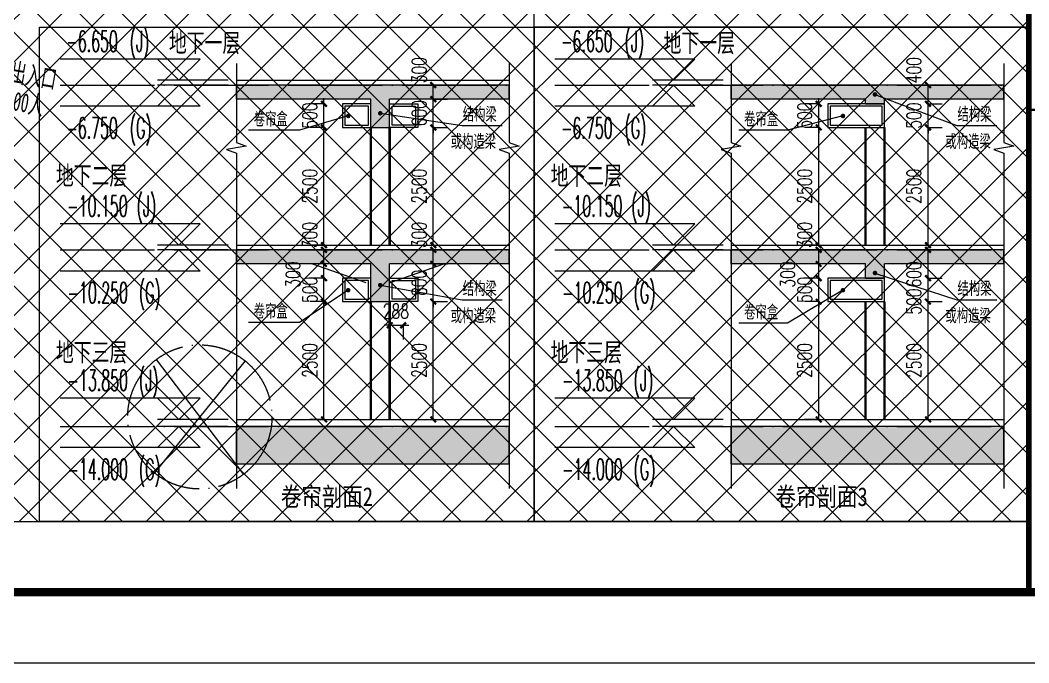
# Model space of a CAD drawing. Header units: millimetres. Extents: x 12325263 to 13848842, y -1463133 to 573208.
# Drawn here: x 12616184 to 12637592, y -1408608 to -1394961 of the extents above; entities that cross this region are included whole.
import ezdxf
from ezdxf.enums import TextEntityAlignment as Align

# ---------------------------------------------------------------- set-up
doc = ezdxf.new("R2010")
doc.units = ezdxf.units.MM
doc.header["$LTSCALE"] = 1000
doc.linetypes.add('DASH', pattern=[0.35, 0.25, -0.1])
doc.linetypes.add('DOTE', pattern=[2.42, 2, -0.2, 0.02, -0.2])
for name, color, linetype in [('A-ANNO-DIMS', 83, 'Continuous'), ('A-ANNO-ELEV', 3, 'Continuous'), ('A-ANNO-TEXT', 7, 'Continuous'), ('A-AXIS', 16, 'DOTE'), ('A-WALL-PATT', 8, 'Continuous'), ('A_WALL(防火墙)', 151, 'Continuous'), ('AXIS', 3, 'Continuous'), ('DIM_SYMB', 3, 'Continuous'), ('PUB_HATCH', 8, 'Continuous'), ('PUB_TEXT', 7, 'Continuous'), ('STAIR', 2, 'Continuous'), ('TITLIN', 7, 'Continuous'), ('TITLIN1', 7, 'Continuous'), ('WALL', 5, 'Continuous'), ('WINDOW', 4, 'Continuous'), ('人防墙', 6, 'Continuous'), ('建筑-注释-房间名称', 7, 'Continuous')]:
    doc.layers.add(name, color=color, linetype=linetype)
doc.layers.add('人防文字', color=3, linetype='Continuous', lineweight=15)
doc.styles.add('_TCH_DIM', font='SIMPLEX.shx', dxfattribs={"width": 0.7, "bigfont": 'GBCBIG.shx'})
doc.styles.add('_TCH_DIM_T3', font='SIMPLEX.shx', dxfattribs={"width": 0.705882, "bigfont": 'GBCBIG.shx'})
doc.styles.add('ACHT', font='simhei.ttf')
doc.styles.add('TITXC', font='simhei.ttf')
doc.styles.add('TITXV', font='', dxfattribs={"width": 0.7})
doc.styles.add('宋体', font='', dxfattribs={"width": 0.65})
doc.styles.add('标注宋体', font='', dxfattribs={"width": 0.6})
doc.styles.get('TITXV').set_extended_font_data('SimSun')
doc.styles.get('宋体').set_extended_font_data('SimSun')
doc.styles.get('标注宋体').set_extended_font_data('NSimSun')
doc.dimstyles.new('_TCH_ARCH&&120', dxfattribs={"dimtxt": 306, "dimasz": 120, "dimexe": 300, "dimexo": 360, "dimgap": 147, "dimtad": 1, "dimdec": 0, "dimzin": 0, "dimdsep": 46, "dimtxsty": '_TCH_DIM_T3', "dimblk": 'ARCHTICK', "dimcen": 0.09, "dimclrt": 7, "dimazin": 2, "dimtfac": 1, "dimtdec": 0, "dimtix": 1, "dimtmove": 2, "dimatfit": 3, "dimfxl": 1, "dimfxlon": 1, "dimtolj": 1, "dimtzin": 0, "dimarcsym": 0})

# ---------------------------------------------------------------- blocks, each defined once
blk = doc.blocks.new('asdgafgf20230228-rf3')
at = {"layer": '人防文字', "style": '标注宋体', "width": 0.6}
for s, p in [('战时主要出入口', (71686, -35686)), ('战时进入300人', (71581, -36277))]:
    blk.add_text(s, height=400, rotation=350.0412, dxfattribs=at).set_placement(p)
blk = doc.blocks.new('adsgsdfgf')
blk.add_line((-1500, 750), (131850, 750))
blk = doc.blocks.new('横向图框_A0')
at = {"layer": 'TITLIN'}
for points, const_width in [([(1114, 234.12), (1114, 10)], 0.8), ([(1114, 78.29), (1179, 78.29)], 0.3)]:
    blk.add_lwpolyline(points, dxfattribs=dict(at, const_width=const_width))
at = {"layer": 'TITLIN1'}
blk.add_lwpolyline([(0, 0), (1189, 0), (1189, 841), (0, 841)], close=True, dxfattribs=at)
at = {"layer": 'TITLIN1', "const_width": 1.2}
blk.add_lwpolyline([(25, 10), (1179, 10), (1179, 831), (25, 831)], close=True, dxfattribs=at)
blk.add_lwpolyline([(25, 10), (1179, 10), (1179, 831), (25, 831)], close=True, dxfattribs=at)
at = {"style": 'TITXV', "width": 0.8}
for tag, p in [('智能化', (9.38, 781)), ('暖通', (3.13, 781)), ('给排水', (15.63, 705)), ('建筑', (3.13, 705)), ('结构', (9.38, 705)), ('电气', (21.88, 705))]:
    blk.add_attdef(tag, text='', height=2.5, rotation=90, dxfattribs=at).set_placement(p, align=Align.MIDDLE_CENTER)
for tag, height, style, p in [('总工程师', 3, 'ACHT', (1143.11, 210.3)), ('审定', 3, 'ACHT', (1143.11, 202.3)), ('审核', 3, 'ACHT', (1143.11, 194.3)), ('设计总负责人1', 3, 'ACHT', (1143.11, 186.3)), ('设计总负责人2', 3, 'ACHT', (1143.11, 178.3)), ('设计总负责人3', 3, 'ACHT', (1143.11, 170.3)), ('专业负责人1', 3, 'ACHT', (1143.11, 162.3)), ('专业负责人2', 3, 'ACHT', (1143.11, 154.3)), ('专业负责人3', 3, 'ACHT', (1143.11, 146.3)), ('校核1', 3, 'ACHT', (1143.11, 138.3)), ('校核2', 3, 'ACHT', (1143.11, 130.3)), ('设计1', 3, 'ACHT', (1143.11, 122.3)), ('设计2', 3, 'ACHT', (1143.11, 114.3)), ('工程编号', 3, 'TITXC', (1142.31, 74.79)), ('专业', 3, 'TITXC', (1170.43, 74.79)), ('设计阶段', 3, 'TITXC', (1155.54, 67.78)), ('图号', 5, 'TITXC', (1140.34, 32.75)), ('出图日期', 3, 'ACHT', (1144.35, 24.29))]:
    blk.add_attdef(tag, text='', height=height, dxfattribs=dict(style=style)).set_placement(p, align=Align.MIDDLE_CENTER)
at = {"style": 'TITXC', "flags": 1}
for tag, height, p in [('建设单位', 3, (1149.82, 102.29)), ('工程名称', 3, (1149.82, 86.29)), ('图纸名称', 5, (1149.82, 51.04))]:
    blk.add_attdef(tag, text='', height=height, dxfattribs=at).set_placement(p, align=Align.MIDDLE_CENTER)
at = {"style": 'ACHT', "width": 0.8}
for tag, p in [('版本号', (1172.76, 32.79)), ('序号', (1172.76, 24.29))]:
    blk.add_attdef(tag, text='', height=3, dxfattribs=at).set_placement(p, align=Align.MIDDLE_CENTER)
blk = doc.blocks.new('*U20')
blk.add_blockref('横向图框_A0', (0, 0))
blk = doc.blocks.new('A$C15443CC7')
at = {"xscale": 150, "yscale": 150, "zscale": 150}
blk.add_blockref('*U20', (0, 0), dxfattribs=at)
blk = doc.blocks.new('qlzw')
at = {"layer": 'A-AXIS', "linetype": 'ByBlock'}
for p, q in [((12487529.9, 979678.7), (12485603.7, 977301)), ((12485641.7, 979708.5), (12487491.9, 977271.2))]:
    blk.add_line(p, q, dxfattribs=at)
at = {"layer": 'A-AXIS'}
blk.add_circle((12486566.8, 978489.9), 1530, dxfattribs=at)
blk = doc.blocks.new('_ArchTick')
at = {"color": 0, "linetype": 'ByBlock', "const_width": 0.4}
blk.add_lwpolyline([(-0.5, -0.5), (0.5, 0.5)], dxfattribs=at)
blk = doc.blocks.new('*D5480')
at = {"layer": 'A-ANNO-DIMS', "color": 0, "lineweight": -2, "transparency": 16777216}
for p, q in [((20359, 5770), (20660, 5770)), ((20360, 5470), (20360, 5770)), ((20359, 5470), (20660, 5470))]:
    blk.add_line(p, q, dxfattribs=at)
at = {"layer": 'Defpoints', "color": 0, "transparency": 16777216}
for p in [(19484, 5770), (20360, 5770), (19484, 5470)]:
    blk.add_point(p, dxfattribs=at)
at = {"layer": 'A-ANNO-DIMS', "color": 0, "lineweight": -2, "transparency": 16777216, "xscale": 120, "yscale": 120, "zscale": 120}
for p, rotation in [((20360, 5770), 90), ((20360, 5470), 270)]:
    blk.add_blockref('_ArchTick', p, dxfattribs=dict(at, rotation=rotation))
at = {"layer": 'A-ANNO-DIMS', "color": 7, "transparency": 16777216, "insert": (20060, 6084), "char_height": 306, "attachment_point": 5, "rotation": 90, "style": '_TCH_DIM_T3'}
blk.add_mtext('\\A1;300', dxfattribs=at)
blk = doc.blocks.new('*D5481')
at = {"layer": 'A-ANNO-DIMS', "color": 0, "lineweight": -2, "transparency": 16777216}
for p, q in [((20360, 5470), (20360, 5590)), ((20359, 5470), (20660, 5470)), ((20360, 4670), (20360, 5470)), ((20359, 4670), (20660, 4670)), ((20360, 4670), (20360, 4550))]:
    blk.add_line(p, q, dxfattribs=at)
at = {"layer": 'Defpoints', "color": 0, "transparency": 16777216}
for p in [(19484, 5470), (20360, 5470), (19484, 4670)]:
    blk.add_point(p, dxfattribs=at)
at = {"layer": 'A-ANNO-DIMS', "color": 0, "lineweight": -2, "transparency": 16777216, "xscale": 120, "yscale": 120, "zscale": 120}
for p, rotation in [((20360, 5470), 270), ((20360, 4670), 90)]:
    blk.add_blockref('_ArchTick', p, dxfattribs=dict(at, rotation=rotation))
at = {"layer": 'A-ANNO-DIMS', "color": 7, "transparency": 16777216, "insert": (20060, 5070), "char_height": 306, "attachment_point": 5, "rotation": 90, "style": '_TCH_DIM_T3'}
blk.add_mtext('\\A1;800', dxfattribs=at)
blk = doc.blocks.new('*D5482')
at = {"layer": 'A-ANNO-DIMS', "color": 0, "lineweight": -2, "transparency": 16777216}
for p, q in [((20359, 4670), (20660, 4670)), ((20360, 2170), (20360, 4670)), ((20359, 2170), (20660, 2170))]:
    blk.add_line(p, q, dxfattribs=at)
at = {"layer": 'Defpoints', "color": 0, "transparency": 16777216}
for p in [(19484, 4670), (20360, 4670), (19484, 2170)]:
    blk.add_point(p, dxfattribs=at)
at = {"layer": 'A-ANNO-DIMS', "color": 0, "lineweight": -2, "transparency": 16777216, "xscale": 120, "yscale": 120, "zscale": 120}
for p, rotation in [((20360, 4670), 90), ((20360, 2170), 270)]:
    blk.add_blockref('_ArchTick', p, dxfattribs=dict(at, rotation=rotation))
at = {"layer": 'A-ANNO-DIMS', "color": 7, "transparency": 16777216, "insert": (20060, 3420), "char_height": 306, "attachment_point": 5, "rotation": 90, "style": '_TCH_DIM_T3'}
blk.add_mtext('\\A1;2500', dxfattribs=at)
blk = doc.blocks.new('*D5483')
at = {"layer": 'A-ANNO-DIMS', "color": 0, "lineweight": -2, "transparency": 16777216}
for p, q in [((18041, 5770), (17740, 5770)), ((18040, 5470), (18040, 5770)), ((18041, 5470), (17740, 5470))]:
    blk.add_line(p, q, dxfattribs=at)
at = {"layer": 'Defpoints', "color": 0, "transparency": 16777216}
for p in [(18040, 5770), (18584, 5770), (18584, 5470)]:
    blk.add_point(p, dxfattribs=at)
at = {"layer": 'A-ANNO-DIMS', "color": 0, "lineweight": -2, "transparency": 16777216, "xscale": 120, "yscale": 120, "zscale": 120}
for p, rotation in [((18040, 5770), 90), ((18040, 5470), 270)]:
    blk.add_blockref('_ArchTick', p, dxfattribs=dict(at, rotation=rotation))
at = {"layer": 'A-ANNO-DIMS', "color": 7, "transparency": 16777216, "insert": (17740, 6084), "char_height": 306, "attachment_point": 5, "rotation": 90, "style": '_TCH_DIM_T3'}
blk.add_mtext('\\A1;300', dxfattribs=at)
blk = doc.blocks.new('*D5484')
at = {"layer": 'A-ANNO-DIMS', "color": 0, "lineweight": -2, "transparency": 16777216}
for p, q in [((18041, 5470), (17740, 5470)), ((18040, 5170), (18040, 5470)), ((18041, 5170), (17740, 5170))]:
    blk.add_line(p, q, dxfattribs=at)
at = {"layer": 'Defpoints', "color": 0, "transparency": 16777216}
for p in [(18040, 5470), (18584, 5470), (18584, 5170)]:
    blk.add_point(p, dxfattribs=at)
at = {"layer": 'A-ANNO-DIMS', "color": 0, "lineweight": -2, "transparency": 16777216, "xscale": 120, "yscale": 120, "zscale": 120}
for p, rotation in [((18040, 5470), 90), ((18040, 5170), 270)]:
    blk.add_blockref('_ArchTick', p, dxfattribs=dict(at, rotation=rotation))
at = {"layer": 'A-ANNO-DIMS', "color": 7, "transparency": 16777216, "insert": (17380, 5245), "char_height": 306, "attachment_point": 5, "rotation": 90, "style": '_TCH_DIM_T3'}
blk.add_mtext('\\A1;300', dxfattribs=at)
blk = doc.blocks.new('*D5485')
at = {"layer": 'A-ANNO-DIMS', "color": 0, "lineweight": -2, "transparency": 16777216}
for p, q in [((18041, 5170), (17740, 5170)), ((18040, 5170), (18040, 5290)), ((18040, 4670), (18040, 5170)), ((18041, 4670), (17740, 4670)), ((18040, 4670), (18040, 4550))]:
    blk.add_line(p, q, dxfattribs=at)
at = {"layer": 'Defpoints', "color": 0, "transparency": 16777216}
for p in [(18040, 5170), (18584, 5170), (18584, 4670)]:
    blk.add_point(p, dxfattribs=at)
at = {"layer": 'A-ANNO-DIMS', "color": 0, "lineweight": -2, "transparency": 16777216, "xscale": 120, "yscale": 120, "zscale": 120}
for p, rotation in [((18040, 5170), 270), ((18040, 4670), 90)]:
    blk.add_blockref('_ArchTick', p, dxfattribs=dict(at, rotation=rotation))
at = {"layer": 'A-ANNO-DIMS', "color": 7, "transparency": 16777216, "insert": (17740, 4920), "char_height": 306, "attachment_point": 5, "rotation": 90, "style": '_TCH_DIM_T3'}
blk.add_mtext('\\A1;500', dxfattribs=at)
blk = doc.blocks.new('*D5486')
at = {"layer": 'A-ANNO-DIMS', "color": 0, "lineweight": -2, "transparency": 16777216}
for p, q in [((18041, 4670), (17740, 4670)), ((18040, 2170), (18040, 4670)), ((18041, 2170), (17740, 2170))]:
    blk.add_line(p, q, dxfattribs=at)
at = {"layer": 'Defpoints', "color": 0, "transparency": 16777216}
for p in [(18040, 4670), (18584, 4670), (18584, 2170)]:
    blk.add_point(p, dxfattribs=at)
at = {"layer": 'A-ANNO-DIMS', "color": 0, "lineweight": -2, "transparency": 16777216, "xscale": 120, "yscale": 120, "zscale": 120}
for p, rotation in [((18040, 4670), 90), ((18040, 2170), 270)]:
    blk.add_blockref('_ArchTick', p, dxfattribs=dict(at, rotation=rotation))
at = {"layer": 'A-ANNO-DIMS', "color": 7, "transparency": 16777216, "insert": (17740, 3420), "char_height": 306, "attachment_point": 5, "rotation": 90, "style": '_TCH_DIM_T3'}
blk.add_mtext('\\A1;2500', dxfattribs=at)
blk = doc.blocks.new('*D5487')
at = {"layer": 'A-ANNO-DIMS', "color": 0, "lineweight": -2, "transparency": 16777216}
for p, q in [((18041, 8370), (17740, 8370)), ((18040, 5870), (18040, 8370)), ((18041, 5870), (17740, 5870))]:
    blk.add_line(p, q, dxfattribs=at)
at = {"layer": 'Defpoints', "color": 0, "transparency": 16777216}
for p in [(18040, 8370), (18584, 8370), (18584, 5870)]:
    blk.add_point(p, dxfattribs=at)
at = {"layer": 'A-ANNO-DIMS', "color": 0, "lineweight": -2, "transparency": 16777216, "xscale": 120, "yscale": 120, "zscale": 120}
for p, rotation in [((18040, 8370), 90), ((18040, 5870), 270)]:
    blk.add_blockref('_ArchTick', p, dxfattribs=dict(at, rotation=rotation))
at = {"layer": 'A-ANNO-DIMS', "color": 7, "transparency": 16777216, "insert": (17740, 7120), "char_height": 306, "attachment_point": 5, "rotation": 90, "style": '_TCH_DIM_T3'}
blk.add_mtext('\\A1;2500', dxfattribs=at)
blk = doc.blocks.new('*D5488')
at = {"layer": 'A-ANNO-DIMS', "color": 0, "lineweight": -2, "transparency": 16777216}
for p, q in [((18041, 8870), (17740, 8870)), ((18040, 8870), (18040, 8990)), ((18040, 8370), (18040, 8870)), ((18041, 8370), (17740, 8370)), ((18040, 8370), (18040, 8250))]:
    blk.add_line(p, q, dxfattribs=at)
at = {"layer": 'Defpoints', "color": 0, "transparency": 16777216}
for p in [(18040, 8870), (18584, 8870), (18584, 8370)]:
    blk.add_point(p, dxfattribs=at)
at = {"layer": 'A-ANNO-DIMS', "color": 0, "lineweight": -2, "transparency": 16777216, "xscale": 120, "yscale": 120, "zscale": 120}
for p, rotation in [((18040, 8870), 270), ((18040, 8370), 90)]:
    blk.add_blockref('_ArchTick', p, dxfattribs=dict(at, rotation=rotation))
at = {"layer": 'A-ANNO-DIMS', "color": 7, "transparency": 16777216, "insert": (17740, 8620), "char_height": 306, "attachment_point": 5, "rotation": 90, "style": '_TCH_DIM_T3'}
blk.add_mtext('\\A1;500', dxfattribs=at)
blk = doc.blocks.new('*D5489')
at = {"layer": 'A-ANNO-DIMS', "color": 0, "lineweight": -2, "transparency": 16777216}
for p, q in [((20359, 9270), (20660, 9270)), ((20360, 8970), (20360, 9270)), ((20359, 8970), (20660, 8970))]:
    blk.add_line(p, q, dxfattribs=at)
at = {"layer": 'Defpoints', "color": 0, "transparency": 16777216}
for p in [(19484, 9270), (20360, 9270), (19484, 8970)]:
    blk.add_point(p, dxfattribs=at)
at = {"layer": 'A-ANNO-DIMS', "color": 0, "lineweight": -2, "transparency": 16777216, "xscale": 120, "yscale": 120, "zscale": 120}
for p, rotation in [((20360, 9270), 90), ((20360, 8970), 270)]:
    blk.add_blockref('_ArchTick', p, dxfattribs=dict(at, rotation=rotation))
at = {"layer": 'A-ANNO-DIMS', "color": 7, "transparency": 16777216, "insert": (20060, 9584), "char_height": 306, "attachment_point": 5, "rotation": 90, "style": '_TCH_DIM_T3'}
blk.add_mtext('\\A1;300', dxfattribs=at)
blk = doc.blocks.new('*D5490')
at = {"layer": 'A-ANNO-DIMS', "color": 0, "lineweight": -2, "transparency": 16777216}
for p, q in [((20360, 8970), (20360, 9090)), ((20359, 8970), (20660, 8970)), ((20360, 8370), (20360, 8970)), ((20359, 8370), (20660, 8370)), ((20360, 8370), (20360, 8250))]:
    blk.add_line(p, q, dxfattribs=at)
at = {"layer": 'Defpoints', "color": 0, "transparency": 16777216}
for p in [(19484, 8970), (20360, 8970), (19484, 8370)]:
    blk.add_point(p, dxfattribs=at)
at = {"layer": 'A-ANNO-DIMS', "color": 0, "lineweight": -2, "transparency": 16777216, "xscale": 120, "yscale": 120, "zscale": 120}
for p, rotation in [((20360, 8970), 270), ((20360, 8370), 90)]:
    blk.add_blockref('_ArchTick', p, dxfattribs=dict(at, rotation=rotation))
at = {"layer": 'A-ANNO-DIMS', "color": 7, "transparency": 16777216, "insert": (20060, 8670), "char_height": 306, "attachment_point": 5, "rotation": 90, "style": '_TCH_DIM_T3'}
blk.add_mtext('\\A1;600', dxfattribs=at)
blk = doc.blocks.new('*D5491')
at = {"layer": 'A-ANNO-DIMS', "color": 0, "lineweight": -2, "transparency": 16777216}
for p, q in [((20359, 8370), (20660, 8370)), ((20360, 5870), (20360, 8370)), ((20359, 5870), (20660, 5870))]:
    blk.add_line(p, q, dxfattribs=at)
at = {"layer": 'Defpoints', "color": 0, "transparency": 16777216}
for p in [(19484, 8370), (20360, 8370), (19484, 5870)]:
    blk.add_point(p, dxfattribs=at)
at = {"layer": 'A-ANNO-DIMS', "color": 0, "lineweight": -2, "transparency": 16777216, "xscale": 120, "yscale": 120, "zscale": 120}
for p, rotation in [((20360, 8370), 90), ((20360, 5870), 270)]:
    blk.add_blockref('_ArchTick', p, dxfattribs=dict(at, rotation=rotation))
at = {"layer": 'A-ANNO-DIMS', "color": 7, "transparency": 16777216, "insert": (20060, 7120), "char_height": 306, "attachment_point": 5, "rotation": 90, "style": '_TCH_DIM_T3'}
blk.add_mtext('\\A1;2500', dxfattribs=at)
blk = doc.blocks.new('*D5505')
at = {"layer": 'A-ANNO-DIMS', "color": 0, "lineweight": -2, "transparency": 16777216}
for p, q in [((28541, 5770), (28240, 5770)), ((28540, 5470), (28540, 5770)), ((28541, 5470), (28240, 5470))]:
    blk.add_line(p, q, dxfattribs=at)
at = {"layer": 'Defpoints', "color": 0, "transparency": 16777216}
for p in [(28540, 5770), (29084, 5770), (29084, 5470)]:
    blk.add_point(p, dxfattribs=at)
at = {"layer": 'A-ANNO-DIMS', "color": 0, "lineweight": -2, "transparency": 16777216, "xscale": 120, "yscale": 120, "zscale": 120}
for p, rotation in [((28540, 5770), 90), ((28540, 5470), 270)]:
    blk.add_blockref('_ArchTick', p, dxfattribs=dict(at, rotation=rotation))
at = {"layer": 'A-ANNO-DIMS', "color": 7, "transparency": 16777216, "insert": (28240, 6084), "char_height": 306, "attachment_point": 5, "rotation": 90, "style": '_TCH_DIM_T3'}
blk.add_mtext('\\A1;300', dxfattribs=at)
blk = doc.blocks.new('*D5506')
at = {"layer": 'A-ANNO-DIMS', "color": 0, "lineweight": -2, "transparency": 16777216}
for p, q in [((28541, 5470), (28240, 5470)), ((28540, 5170), (28540, 5470)), ((28541, 5170), (28240, 5170))]:
    blk.add_line(p, q, dxfattribs=at)
at = {"layer": 'Defpoints', "color": 0, "transparency": 16777216}
for p in [(28540, 5470), (29084, 5470), (29084, 5170)]:
    blk.add_point(p, dxfattribs=at)
at = {"layer": 'A-ANNO-DIMS', "color": 0, "lineweight": -2, "transparency": 16777216, "xscale": 120, "yscale": 120, "zscale": 120}
for p, rotation in [((28540, 5470), 90), ((28540, 5170), 270)]:
    blk.add_blockref('_ArchTick', p, dxfattribs=dict(at, rotation=rotation))
at = {"layer": 'A-ANNO-DIMS', "color": 7, "transparency": 16777216, "insert": (27880, 5245), "char_height": 306, "attachment_point": 5, "rotation": 90, "style": '_TCH_DIM_T3'}
blk.add_mtext('\\A1;300', dxfattribs=at)
blk = doc.blocks.new('*D5507')
at = {"layer": 'A-ANNO-DIMS', "color": 0, "lineweight": -2, "transparency": 16777216}
for p, q in [((28541, 5170), (28240, 5170)), ((28540, 5170), (28540, 5290)), ((28540, 4670), (28540, 5170)), ((28541, 4670), (28240, 4670)), ((28540, 4670), (28540, 4550))]:
    blk.add_line(p, q, dxfattribs=at)
at = {"layer": 'Defpoints', "color": 0, "transparency": 16777216}
for p in [(28540, 5170), (29084, 5170), (29084, 4670)]:
    blk.add_point(p, dxfattribs=at)
at = {"layer": 'A-ANNO-DIMS', "color": 0, "lineweight": -2, "transparency": 16777216, "xscale": 120, "yscale": 120, "zscale": 120}
for p, rotation in [((28540, 5170), 270), ((28540, 4670), 90)]:
    blk.add_blockref('_ArchTick', p, dxfattribs=dict(at, rotation=rotation))
at = {"layer": 'A-ANNO-DIMS', "color": 7, "transparency": 16777216, "insert": (28240, 4920), "char_height": 306, "attachment_point": 5, "rotation": 90, "style": '_TCH_DIM_T3'}
blk.add_mtext('\\A1;500', dxfattribs=at)
blk = doc.blocks.new('*D5508')
at = {"layer": 'A-ANNO-DIMS', "color": 0, "lineweight": -2, "transparency": 16777216}
for p, q in [((28541, 4670), (28240, 4670)), ((28540, 2170), (28540, 4670)), ((28541, 2170), (28240, 2170))]:
    blk.add_line(p, q, dxfattribs=at)
at = {"layer": 'Defpoints', "color": 0, "transparency": 16777216}
for p in [(28540, 4670), (29084, 4670), (29084, 2170)]:
    blk.add_point(p, dxfattribs=at)
at = {"layer": 'A-ANNO-DIMS', "color": 0, "lineweight": -2, "transparency": 16777216, "xscale": 120, "yscale": 120, "zscale": 120}
for p, rotation in [((28540, 4670), 90), ((28540, 2170), 270)]:
    blk.add_blockref('_ArchTick', p, dxfattribs=dict(at, rotation=rotation))
at = {"layer": 'A-ANNO-DIMS', "color": 7, "transparency": 16777216, "insert": (28240, 3420), "char_height": 306, "attachment_point": 5, "rotation": 90, "style": '_TCH_DIM_T3'}
blk.add_mtext('\\A1;2500', dxfattribs=at)
blk = doc.blocks.new('*D5509')
at = {"layer": 'A-ANNO-DIMS', "color": 0, "lineweight": -2, "transparency": 16777216}
for p, q in [((28541, 8370), (28240, 8370)), ((28540, 5870), (28540, 8370)), ((28541, 5870), (28240, 5870))]:
    blk.add_line(p, q, dxfattribs=at)
at = {"layer": 'Defpoints', "color": 0, "transparency": 16777216}
for p in [(28540, 8370), (29084, 8370), (29084, 5870)]:
    blk.add_point(p, dxfattribs=at)
at = {"layer": 'A-ANNO-DIMS', "color": 0, "lineweight": -2, "transparency": 16777216, "xscale": 120, "yscale": 120, "zscale": 120}
for p, rotation in [((28540, 8370), 90), ((28540, 5870), 270)]:
    blk.add_blockref('_ArchTick', p, dxfattribs=dict(at, rotation=rotation))
at = {"layer": 'A-ANNO-DIMS', "color": 7, "transparency": 16777216, "insert": (28240, 7120), "char_height": 306, "attachment_point": 5, "rotation": 90, "style": '_TCH_DIM_T3'}
blk.add_mtext('\\A1;2500', dxfattribs=at)
blk = doc.blocks.new('*D5510')
at = {"layer": 'A-ANNO-DIMS', "color": 0, "lineweight": -2, "transparency": 16777216}
for p, q in [((28541, 8870), (28240, 8870)), ((28540, 8870), (28540, 8990)), ((28540, 8370), (28540, 8870)), ((28541, 8370), (28240, 8370)), ((28540, 8370), (28540, 8250))]:
    blk.add_line(p, q, dxfattribs=at)
at = {"layer": 'Defpoints', "color": 0, "transparency": 16777216}
for p in [(28540, 8870), (29084, 8870), (29084, 8370)]:
    blk.add_point(p, dxfattribs=at)
at = {"layer": 'A-ANNO-DIMS', "color": 0, "lineweight": -2, "transparency": 16777216, "xscale": 120, "yscale": 120, "zscale": 120}
for p, rotation in [((28540, 8870), 270), ((28540, 8370), 90)]:
    blk.add_blockref('_ArchTick', p, dxfattribs=dict(at, rotation=rotation))
at = {"layer": 'A-ANNO-DIMS', "color": 7, "transparency": 16777216, "insert": (28240, 8620), "char_height": 306, "attachment_point": 5, "rotation": 90, "style": '_TCH_DIM_T3'}
blk.add_mtext('\\A1;500', dxfattribs=at)
blk = doc.blocks.new('*D5511')
at = {"layer": 'A-ANNO-DIMS', "color": 0, "lineweight": -2, "transparency": 16777216}
for p, q in [((30859, 9270), (31160, 9270)), ((30860, 8870), (30860, 9270)), ((30859, 8870), (31160, 8870))]:
    blk.add_line(p, q, dxfattribs=at)
at = {"layer": 'Defpoints', "color": 0, "transparency": 16777216}
for p in [(29984, 9270), (30860, 9270), (29984, 8870)]:
    blk.add_point(p, dxfattribs=at)
at = {"layer": 'A-ANNO-DIMS', "color": 0, "lineweight": -2, "transparency": 16777216, "xscale": 120, "yscale": 120, "zscale": 120}
for p, rotation in [((30860, 9270), 90), ((30860, 8870), 270)]:
    blk.add_blockref('_ArchTick', p, dxfattribs=dict(at, rotation=rotation))
at = {"layer": 'A-ANNO-DIMS', "color": 7, "transparency": 16777216, "insert": (30560, 9584), "char_height": 306, "attachment_point": 5, "rotation": 90, "style": '_TCH_DIM_T3'}
blk.add_mtext('\\A1;400', dxfattribs=at)
blk = doc.blocks.new('*D5512')
at = {"layer": 'A-ANNO-DIMS', "color": 0, "lineweight": -2, "transparency": 16777216}
for p, q in [((30859, 8870), (31160, 8870)), ((30860, 8870), (30860, 8990)), ((30860, 8370), (30860, 8870)), ((30859, 8370), (31160, 8370)), ((30860, 8370), (30860, 8250))]:
    blk.add_line(p, q, dxfattribs=at)
at = {"layer": 'Defpoints', "color": 0, "transparency": 16777216}
for p in [(29984, 8870), (30860, 8870), (29984, 8370)]:
    blk.add_point(p, dxfattribs=at)
at = {"layer": 'A-ANNO-DIMS', "color": 0, "lineweight": -2, "transparency": 16777216, "xscale": 120, "yscale": 120, "zscale": 120}
for p, rotation in [((30860, 8870), 270), ((30860, 8370), 90)]:
    blk.add_blockref('_ArchTick', p, dxfattribs=dict(at, rotation=rotation))
at = {"layer": 'A-ANNO-DIMS', "color": 7, "transparency": 16777216, "insert": (30560, 8620), "char_height": 306, "attachment_point": 5, "rotation": 90, "style": '_TCH_DIM_T3'}
blk.add_mtext('\\A1;500', dxfattribs=at)
blk = doc.blocks.new('*D5513')
at = {"layer": 'A-ANNO-DIMS', "color": 0, "lineweight": -2, "transparency": 16777216}
for p, q in [((30859, 8370), (31160, 8370)), ((30860, 5870), (30860, 8370)), ((30859, 5870), (31160, 5870))]:
    blk.add_line(p, q, dxfattribs=at)
at = {"layer": 'Defpoints', "color": 0, "transparency": 16777216}
for p in [(29984, 8370), (30860, 8370), (29984, 5870)]:
    blk.add_point(p, dxfattribs=at)
at = {"layer": 'A-ANNO-DIMS', "color": 0, "lineweight": -2, "transparency": 16777216, "xscale": 120, "yscale": 120, "zscale": 120}
for p, rotation in [((30860, 8370), 90), ((30860, 5870), 270)]:
    blk.add_blockref('_ArchTick', p, dxfattribs=dict(at, rotation=rotation))
at = {"layer": 'A-ANNO-DIMS', "color": 7, "transparency": 16777216, "insert": (30560, 7120), "char_height": 306, "attachment_point": 5, "rotation": 90, "style": '_TCH_DIM_T3'}
blk.add_mtext('\\A1;2500', dxfattribs=at)
blk = doc.blocks.new('*D5514')
at = {"layer": 'A-ANNO-DIMS', "color": 0, "lineweight": -2, "transparency": 16777216}
for p, q in [((30859, 5770), (31160, 5770)), ((30860, 5170), (30860, 5770)), ((30859, 5170), (31160, 5170))]:
    blk.add_line(p, q, dxfattribs=at)
at = {"layer": 'Defpoints', "color": 0, "transparency": 16777216}
for p in [(29984, 5770), (30860, 5770), (29984, 5170)]:
    blk.add_point(p, dxfattribs=at)
at = {"layer": 'A-ANNO-DIMS', "color": 0, "lineweight": -2, "transparency": 16777216, "xscale": 120, "yscale": 120, "zscale": 120}
for p, rotation in [((30860, 5770), 90), ((30860, 5170), 270)]:
    blk.add_blockref('_ArchTick', p, dxfattribs=dict(at, rotation=rotation))
at = {"layer": 'A-ANNO-DIMS', "color": 7, "transparency": 16777216, "insert": (30560, 5248), "char_height": 306, "attachment_point": 5, "rotation": 90, "style": '_TCH_DIM_T3'}
blk.add_mtext('\\A1;600', dxfattribs=at)
blk = doc.blocks.new('*D5515')
at = {"layer": 'A-ANNO-DIMS', "color": 0, "lineweight": -2, "transparency": 16777216}
for p, q in [((30859, 5170), (31160, 5170)), ((30860, 4670), (30860, 5170)), ((30859, 4670), (31160, 4670))]:
    blk.add_line(p, q, dxfattribs=at)
at = {"layer": 'Defpoints', "color": 0, "transparency": 16777216}
for p in [(29984, 5170), (30860, 5170), (29984, 4670)]:
    blk.add_point(p, dxfattribs=at)
at = {"layer": 'A-ANNO-DIMS', "color": 0, "lineweight": -2, "transparency": 16777216, "xscale": 120, "yscale": 120, "zscale": 120}
for p, rotation in [((30860, 5170), 90), ((30860, 4670), 270)]:
    blk.add_blockref('_ArchTick', p, dxfattribs=dict(at, rotation=rotation))
at = {"layer": 'A-ANNO-DIMS', "color": 7, "transparency": 16777216, "insert": (30560, 4670), "char_height": 306, "attachment_point": 5, "rotation": 90, "style": '_TCH_DIM_T3'}
blk.add_mtext('\\A1;500', dxfattribs=at)
blk = doc.blocks.new('*D5516')
at = {"layer": 'A-ANNO-DIMS', "color": 0, "lineweight": -2, "transparency": 16777216}
for p, q in [((30859, 4670), (31160, 4670)), ((30860, 2170), (30860, 4670)), ((30859, 2170), (31160, 2170))]:
    blk.add_line(p, q, dxfattribs=at)
at = {"layer": 'Defpoints', "color": 0, "transparency": 16777216}
for p in [(29984, 4670), (30860, 4670), (29984, 2170)]:
    blk.add_point(p, dxfattribs=at)
at = {"layer": 'A-ANNO-DIMS', "color": 0, "lineweight": -2, "transparency": 16777216, "xscale": 120, "yscale": 120, "zscale": 120}
for p, rotation in [((30860, 4670), 90), ((30860, 2170), 270)]:
    blk.add_blockref('_ArchTick', p, dxfattribs=dict(at, rotation=rotation))
at = {"layer": 'A-ANNO-DIMS', "color": 7, "transparency": 16777216, "insert": (30560, 3420), "char_height": 306, "attachment_point": 5, "rotation": 90, "style": '_TCH_DIM_T3'}
blk.add_mtext('\\A1;2500', dxfattribs=at)
blk = doc.blocks.new('*D5517')
at = {"layer": 'A-ANNO-DIMS', "color": 0, "lineweight": -2, "transparency": 16777216}
for p, q in [((19434, 4168), (19314, 4168)), ((19434, 4169), (19434, 3868)), ((19434, 4168), (19722, 4168)), ((19722, 4169), (19722, 3868)), ((19722, 4168), (19842, 4168))]:
    blk.add_line(p, q, dxfattribs=at)
at = {"layer": 'Defpoints', "color": 0, "transparency": 16777216}
for p in [(19434, 5770), (19722, 5770), (19722, 4168)]:
    blk.add_point(p, dxfattribs=at)
at = {"layer": 'A-ANNO-DIMS', "color": 0, "lineweight": -2, "transparency": 16777216, "xscale": 120, "yscale": 120, "zscale": 120}
blk.add_blockref('_ArchTick', (19434, 4168), dxfattribs=at)
at = {"layer": 'A-ANNO-DIMS', "color": 0, "lineweight": -2, "transparency": 16777216, "xscale": 120, "yscale": 120, "zscale": 120, "rotation": 180}
blk.add_blockref('_ArchTick', (19722, 4168), dxfattribs=at)
at = {"layer": 'A-ANNO-DIMS', "color": 7, "transparency": 16777216, "insert": (19567, 4468), "char_height": 306, "attachment_point": 5, "style": '_TCH_DIM_T3'}
blk.add_mtext('\\A1;288', dxfattribs=at)
blk = doc.blocks.new('A$C50744FD4')
at = {"layer": 'PUB_HATCH'}
for points in [[(19234.2, 9070), (19234.2, 9270), (16180, 9270), (16180, 8970), (19034.2, 8970)], [(21970, 9270), (19234.2, 9270), (19234.2, 9070), (19434.2, 8970), (21970, 8970)], [(29734.2, 9070), (29734.2, 9270), (26680, 9270), (26680, 8970), (29534.2, 8970)], [(32470, 9270), (29734.2, 9270), (29734.2, 9070), (29934.2, 8970), (32470, 8970)], [(19434.2, 8370), (19434.2, 8970), (19234.2, 9070), (19034.2, 8970), (19034.2, 8370)], [(29934.2, 8870), (29934.2, 8970), (29734.2, 9070), (29534.2, 8970), (29534.2, 8870)], [(19234.2, 5570), (19234.2, 5770), (16180, 5770), (16180, 5470), (19034.2, 5470)], [(19434.2, 4670), (19434.2, 5470), (19234.2, 5570), (19034.2, 5470), (19034.2, 4670)], [(21970, 5770), (19234.2, 5770), (19234.2, 5570), (19434.2, 5470), (21970, 5470)], [(29734.2, 5570), (29734.2, 5770), (26680, 5770), (26680, 5470), (29534.2, 5470)], [(29934.2, 5170), (29934.2, 5470), (29734.2, 5570), (29534.2, 5470), (29534.2, 5170)], [(32470, 5770), (29734.2, 5770), (29734.2, 5570), (29934.2, 5470), (32470, 5470)], [(21970, 2020), (16180, 2020), (16180, 1220), (21970, 1220)], [(32470, 2020), (26680, 2020), (26680, 1220), (32470, 1220)]]:
    blk.add_hatch(color=256, dxfattribs=at).paths.add_polyline_path(points)
for p, q in [((16180, 9370), (21970, 9370)), ((16180, 5870), (21970, 5870)), ((26680, 5870), (32470, 5870)), ((16180, 2170), (21970, 2170)), ((26680, 2170), (32470, 2170))]:
    blk.add_line(p, q)
for points in [[(22500, 21000), (33000, 21000), (33000, 10500), (22500, 10500)], [(12000, 10500), (22500, 10500), (22500, 0), (12000, 0)], [(22500, 10500), (33000, 10500), (33000, 0), (22500, 0)]]:
    blk.add_lwpolyline(points, close=True)
at = {"layer": 'A-ANNO-ELEV'}
for p, q in [((15410, 9820), (12441.5, 9820)), ((14960, 9370), (14510, 9820)), ((14960, 9370), (15410, 9820)), ((25910, 9820), (22941.5, 9820)), ((25460, 9370), (25010, 9820)), ((25460, 9370), (25910, 9820)), ((16010, 9370), (14510, 9370)), ((14960, 9270), (14510, 8820)), ((16010, 9270), (14510, 9270)), ((14960, 9270), (15410, 8820)), ((26510, 9370), (25010, 9370)), ((25460, 9270), (25010, 8820)), ((26510, 9270), (25010, 9270)), ((25460, 9270), (25910, 8820)), ((15410, 8820), (12441.5, 8820)), ((25910, 8820), (22941.5, 8820)), ((15410, 6320), (12441.5, 6320)), ((14960, 5870), (14510, 6320)), ((14960, 5870), (15410, 6320)), ((25910, 6320), (22941.5, 6320)), ((25460, 5870), (25010, 6320)), ((25460, 5870), (25910, 6320)), ((16010, 5870), (14510, 5870)), ((26510, 5870), (25010, 5870)), ((14960, 5770), (14510, 5320)), ((16010, 5770), (14510, 5770)), ((14960, 5770), (15410, 5320)), ((25460, 5770), (25010, 5320)), ((26510, 5770), (25010, 5770)), ((25460, 5770), (25910, 5320)), ((15410, 5320), (12441.5, 5320)), ((25910, 5320), (22941.5, 5320)), ((15410, 2620), (12441.5, 2620)), ((14960, 2170), (14510, 2620)), ((14960, 2170), (15410, 2620)), ((25910, 2620), (22941.5, 2620)), ((25460, 2170), (25010, 2620)), ((25460, 2170), (25910, 2620)), ((16010, 2170), (14510, 2170)), ((26510, 2170), (25010, 2170)), ((14960, 2020), (14510, 1570)), ((16010, 2020), (14510, 2020)), ((14960, 2020), (15410, 1570)), ((25460, 2020), (25010, 1570)), ((26510, 2020), (25010, 2020)), ((25460, 2020), (25910, 1570)), ((15410, 1570), (12441.5, 1570)), ((25910, 1570), (22941.5, 1570))]:
    blk.add_line(p, q, dxfattribs=at)
at = {"layer": 'A-AXIS'}
for p, q in [((12441.5, 9270), (21970, 9270)), ((22941.5, 9270), (32470, 9270)), ((12441.5, 5770), (21970, 5770)), ((22941.5, 5770), (32470, 5770)), ((12441.5, 2020), (21970, 2020)), ((22941.5, 2020), (32470, 2020))]:
    blk.add_line(p, q, dxfattribs=at)
at = {"layer": 'AXIS'}
for p, q in [((29734.2, 9070), (31470, 8410)), ((18554.2, 8612.3), (17518.4, 8310)), ((19234.2, 8670), (20970, 8410)), ((29054.2, 8612.3), (27878.4, 8310)), ((20970, 8410), (21823.1, 8410)), ((31470, 8410), (32323.1, 8410)), ((17518.4, 8310), (16438.4, 8310)), ((27878.4, 8310), (26848.4, 8310)), ((29734.2, 5278), (31470, 4710)), ((19234.2, 5020), (20970, 4710)), ((18554.2, 4912.3), (17518.4, 4230)), ((20970, 4710), (21823.1, 4710)), ((29054.2, 4912.3), (27878.4, 4210)), ((31470, 4710), (32323.1, 4710)), ((17518.4, 4230), (16438.4, 4230)), ((27878.4, 4210), (26848.4, 4210))]:
    blk.add_line(p, q, dxfattribs=at)
at = {"layer": 'AXIS', "const_width": 48}
for points in [[(29711.7, 9078.5, 1), (29756.6, 9061.5, 1)], [(18577.2, 8619, 1), (18531.1, 8605.6, 1)], [(19210.4, 8673.6, 1), (19257.9, 8666.4, 1)], [(29077.4, 8618.3, 1), (29030.9, 8606.3, 1)], [(29711.3, 5285.4, 1), (29757, 5270.5, 1)], [(18574.2, 4925.5, 1), (18534.1, 4899.1, 1)], [(19210.5, 5024.2, 1), (19257.8, 5015.8, 1)], [(29074.8, 4924.6, 1), (29033.6, 4900, 1)]]:
    blk.add_lwpolyline(points, format="xyb", close=True, dxfattribs=at)
at = {"layer": 'DIM_SYMB', "linetype": 'ByBlock'}
for points in [[(16180, 9726.6), (16180, 8050), (16390, 7973.6), (15970, 7899.5), (16180, 7825), (16180, 700)], [(21970, 9726.6), (21970, 8050), (22180, 7973.6), (21760, 7899.5), (21970, 7825), (21970, 700)], [(26680, 9726.6), (26680, 8050), (26890, 7973.6), (26470, 7899.5), (26680, 7825), (26680, 700)], [(32470, 9726.6), (32470, 8050), (32680, 7973.6), (32260, 7899.5), (32470, 7825), (32470, 700)]]:
    blk.add_lwpolyline(points, dxfattribs=at)
at = {"layer": 'STAIR'}
for points in [[(18434.2, 8870), (18434.2, 8370), (19034.2, 8370), (19034.2, 8870), (18434.2, 8870)], [(20034.2, 8870), (20034.2, 8370), (19434.2, 8370), (19434.2, 8870), (20034.2, 8870)], [(18434.2, 5170), (18434.2, 4670), (19034.2, 4670), (19034.2, 5170), (18434.2, 5170)], [(20034.2, 5170), (20034.2, 4670), (19434.2, 4670), (19434.2, 5170), (20034.2, 5170)]]:
    blk.add_lwpolyline(points, dxfattribs=at)
for points in [[(18484.2, 8820), (18484.2, 8420), (18984.2, 8420), (18984.2, 8820)], [(19984.2, 8820), (19984.2, 8420), (19484.2, 8420), (19484.2, 8820)], [(28734.2, 8870), (28734.2, 8370), (29934.2, 8370), (29934.2, 8870), (29534.2, 8870)], [(28784.2, 8820), (28784.2, 8420), (29884.2, 8420), (29884.2, 8820)], [(28734.2, 5170), (28734.2, 4670), (29934.2, 4670), (29934.2, 5170), (29534.2, 5170)], [(18484.2, 5120), (18484.2, 4720), (18984.2, 4720), (18984.2, 5120)], [(19984.2, 5120), (19984.2, 4720), (19484.2, 4720), (19484.2, 5120)], [(28784.2, 5120), (28784.2, 4720), (29884.2, 4720), (29884.2, 5120)]]:
    blk.add_lwpolyline(points, close=True, dxfattribs=at)
at = {"layer": 'WALL'}
for p, q in [((19234.2, 9270), (16180, 9270)), ((16180, 8970), (16180, 9270)), ((21970, 9270), (19234.2, 9270)), ((21970, 8970), (21970, 9270)), ((29734.2, 9270), (26680, 9270)), ((26680, 8970), (26680, 9270)), ((32470, 9270), (29734.2, 9270)), ((32470, 8970), (32470, 9270)), ((19034.2, 8970), (16180, 8970)), ((19034.2, 8370), (19034.2, 8970)), ((21970, 8970), (19434.2, 8970)), ((19434.2, 8370), (19434.2, 8970)), ((29534.2, 8970), (26680, 8970)), ((29534.2, 8870), (29534.2, 8970)), ((29534.2, 8870), (29934.2, 8870)), ((32470, 8970), (29934.2, 8970)), ((29934.2, 8870), (29934.2, 8970)), ((19034.2, 8370), (19434.2, 8370)), ((19234.2, 5770), (16180, 5770)), ((16180, 5470), (16180, 5770)), ((21970, 5770), (19234.2, 5770)), ((21970, 5470), (21970, 5770)), ((29734.2, 5770), (26680, 5770)), ((26680, 5470), (26680, 5770)), ((32470, 5770), (29734.2, 5770)), ((32470, 5470), (32470, 5770)), ((19034.2, 5470), (16180, 5470)), ((18934.2, 5070), (17784.2, 5470)), ((19034.2, 4670), (19034.2, 5470)), ((19434.2, 5070), (20584.2, 5470)), ((21970, 5470), (19434.2, 5470)), ((19434.2, 4670), (19434.2, 5470)), ((29534.2, 5470), (26680, 5470)), ((29534.2, 5170), (29534.2, 5470)), ((32470, 5470), (29934.2, 5470)), ((29934.2, 5170), (29934.2, 5470)), ((29534.2, 5170), (29934.2, 5170)), ((19034.2, 4670), (19434.2, 4670)), ((21970, 2020), (16180, 2020)), ((16180, 1220), (16180, 2020)), ((21970, 1220), (21970, 2020)), ((32470, 2020), (26680, 2020)), ((26680, 1220), (26680, 2020)), ((32470, 1220), (32470, 2020)), ((21970, 1220), (16180, 1220)), ((32470, 1220), (26680, 1220))]:
    blk.add_line(p, q, dxfattribs=at)
at = {"layer": 'WINDOW', "linetype": 'DASH', "const_width": 50}
for points in [[(19034.2, 8370), (19034.2, 5870)], [(19434.2, 8370), (19434.2, 5870)], [(29534.2, 8370), (29534.2, 5870)], [(29934.2, 8370), (29934.2, 5870)], [(19034.2, 4670), (19034.2, 2170)], [(19434.2, 4670), (19434.2, 2170)], [(29534.2, 4670), (29534.2, 2170)], [(29934.2, 4670), (29934.2, 2170)]]:
    blk.add_lwpolyline(points, dxfattribs=at)
at = {"layer": 'A-ANNO-TEXT'}
for s, height, style, width, p in [('(J)', 446.25, '_TCH_DIM', 0.494118, (13919.7, 9977.5)), ('(J)', 446.25, '_TCH_DIM', 0.494118, (24419.7, 9977.5)), ('-6.650', 446.25, '_TCH_DIM', 0.494118, (12569.7, 9977.5)), ('地下一层', 396.52, 'TITXV', 0.7, (14748.4, 9970)), ('-6.650', 446.25, '_TCH_DIM', 0.494118, (23069.7, 9977.5)), ('地下一层', 396.52, 'TITXV', 0.7, (25248.4, 9970)), ('-6.750', 446.25, '_TCH_DIM', 0.494118, (12569.7, 8137.5)), ('(G)', 446.25, '_TCH_DIM', 0.494118, (13919.7, 8137.5)), ('-6.750', 446.25, '_TCH_DIM', 0.494118, (23069.7, 8137.5)), ('(G)', 446.25, '_TCH_DIM', 0.494118, (24419.7, 8137.5)), ('地下二层', 396.52, 'TITXV', 0.7, (12350, 7150)), ('地下二层', 396.52, 'TITXV', 0.7, (22850, 7150)), ('-10.150', 446.25, '_TCH_DIM', 0.494118, (12588.6, 6477.5)), ('(J)', 446.25, '_TCH_DIM', 0.494118, (14064.6, 6477.5)), ('-10.150', 446.25, '_TCH_DIM', 0.494118, (23088.6, 6477.5)), ('(J)', 446.25, '_TCH_DIM', 0.494118, (24564.6, 6477.5)), ('(G)', 446.25, '_TCH_DIM', 0.494118, (14112.9, 4637.5)), ('(G)', 446.25, '_TCH_DIM', 0.494118, (24612.9, 4637.5)), ('-10.250', 446.25, '_TCH_DIM', 0.494118, (12594.9, 4637.5)), ('-10.250', 446.25, '_TCH_DIM', 0.494118, (23094.9, 4637.5)), ('地下三层', 396.52, 'TITXV', 0.7, (12350, 3400)), ('地下三层', 396.52, 'TITXV', 0.7, (22850, 3400)), ('-13.850', 446.25, '_TCH_DIM', 0.494118, (12594.9, 2777.5)), ('(J)', 446.25, '_TCH_DIM', 0.494118, (14112.9, 2777.5)), ('-13.850', 446.25, '_TCH_DIM', 0.494118, (23094.9, 2777.5)), ('(J)', 446.25, '_TCH_DIM', 0.494118, (24612.9, 2777.5)), ('-14.000', 446.25, '_TCH_DIM', 0.494118, (12594.9, 887.5)), ('(G)', 446.25, '_TCH_DIM', 0.494118, (14112.9, 887.5)), ('-14.000', 446.25, '_TCH_DIM', 0.494118, (23094.9, 887.5)), ('(G)', 446.25, '_TCH_DIM', 0.494118, (24612.9, 887.5))]:
    blk.add_text(s, height=height, dxfattribs=dict(at, style=style, width=width)).set_placement(p)
at = {"layer": 'PUB_TEXT', "style": '宋体', "width": 0.65}
for s, p in [('结构梁', (20984.5, 8518)), ('结构梁', (31484.5, 8518)), ('卷帘盒', (16546.4, 8418)), ('卷帘盒', (26956.4, 8418)), ('或构造梁', (20728.8, 7942)), ('或构造梁', (31228.8, 7942)), ('结构梁', (20984.5, 4818)), ('结构梁', (31484.5, 4818)), ('卷帘盒', (16546.4, 4338)), ('或构造梁', (20728.8, 4242)), ('卷帘盒', (26956.4, 4318)), ('或构造梁', (31228.8, 4242))]:
    blk.add_text(s, height=271.9, dxfattribs=at).set_placement(p)
at = {"layer": '建筑-注释-房间名称', "style": '宋体', "width": 0.8}
for s, p in [('卷帘剖面2', (17123.9, 330)), ('卷帘剖面3', (27623.9, 330))]:
    blk.add_text(s, height=398.73, dxfattribs=at).set_placement(p)
at = {"layer": 'A-ANNO-DIMS'}
for base, p1, p2, angle, picture, middle in [((20360, 9270), (19484.2, 8970), (19484.2, 9270), 90, '*D5489', (20060, 9584.4)), ((30860, 9270), (29984.2, 8870), (29984.2, 9270), 90, '*D5511', (30560, 9584.4)), ((18040, 5770), (18584.2, 5470), (18584.2, 5770), 90, '*D5483', (17740, 6084.4)), ((20360, 5770), (19484.2, 5470), (19484.2, 5770), 90, '*D5480', (20060, 6084.4)), ((28540, 5770), (29084.2, 5470), (29084.2, 5770), 90, '*D5505', (28240, 6084.4)), ((30860, 5770), (29984.2, 5170), (29984.2, 5770), 90, '*D5514', (30560, 5248)), ((18040, 5470), (18584.2, 5170), (18584.2, 5470), 90, '*D5484', (17380, 5245)), ((19721.6575, 4167.9716), (19434.1565, 5770.0018), (19721.6575, 5770.0018), 0, '*D5517', (19566.9526, 4467.9716)), ((28540, 5470), (29084.2, 5170), (29084.2, 5470), 90, '*D5506', (27880, 5245)), ((30860, 5170), (29984.2, 4670), (29984.2, 5170), 90, '*D5515', (30560, 4670))]:
    dim = blk.add_linear_dim(base=base, p1=p1, p2=p2, angle=angle, dimstyle='_TCH_ARCH&&120', dxfattribs=at)
    dim.commit()
    dim.dimension.update_dxf_attribs({"geometry": picture, "text_midpoint": middle, "dimtype": 161})
for p1, p2, distance, picture, middle in [((19484.2, 8370), (19484.2, 8970), -875.8, '*D5490', (20060, 8670)), ((18584.2, 8370), (18584.2, 8870), 544.2, '*D5488', (17740, 8620)), ((29084.2, 8370), (29084.2, 8870), 544.2, '*D5510', (28240, 8620)), ((29984.2, 8370), (29984.2, 8870), -875.8, '*D5512', (30560, 8620)), ((18584.2, 5870), (18584.2, 8370), 544.2, '*D5487', (17740, 7120)), ((19484.2, 5870), (19484.2, 8370), -875.8, '*D5491', (20060, 7120)), ((29084.2, 5870), (29084.2, 8370), 544.2, '*D5509', (28240, 7120)), ((29984.2, 5870), (29984.2, 8370), -875.8, '*D5513', (30560, 7120)), ((19484.2, 4670), (19484.2, 5470), -875.8, '*D5481', (20060, 5070)), ((18584.2, 4670), (18584.2, 5170), 544.2, '*D5485', (17740, 4920)), ((29084.2, 4670), (29084.2, 5170), 544.2, '*D5507', (28240, 4920)), ((18584.2, 2170), (18584.2, 4670), 544.2, '*D5486', (17740, 3420)), ((19484.2, 2170), (19484.2, 4670), -875.8, '*D5482', (20060, 3420)), ((29084.2, 2170), (29084.2, 4670), 544.2, '*D5508', (28240, 3420)), ((29984.2, 2170), (29984.2, 4670), -875.8, '*D5516', (30560, 3420))]:
    dim = blk.add_aligned_dim(p1=p1, p2=p2, distance=distance, dimstyle='_TCH_ARCH&&120', dxfattribs=at)
    dim.commit()
    dim.dimension.update_dxf_attribs({"geometry": picture, "text_midpoint": middle})

msp = doc.modelspace()

# ---------------------------------------------------------------- hatches: boundary and pattern name
at = {"layer": 'A-WALL-PATT'}
h = msp.add_hatch(dxfattribs=at)
h.set_pattern_fill('ANSI37', color=252, scale=400)
h.set_pattern_definition([(45, (0, 0), (-449.012806, 449.012806), []), (135, (0, 0), (-449.012806, -449.012806), [])])
h.paths.add_polyline_path([(12504241.6, -1283958), (12637591.6, -1283958), (12637591.6, -1405608), (12504241.6, -1405608)])
h.paths.add_polyline_path([(12536667.4, -1284257.5), (12508912.2, -1303721.7), (12510476.6, -1305952.6), (12510476.6, -1360683.5), (12523697, -1360697.5), (12523657.2, -1398386.8), (12613949.5, -1398386.7), (12628138.6, -1317575.9), (12611264, -1314613), (12574996.8, -1314613), (12574997.8, -1307236.8), (12568296.8, -1307236.8), (12568296.8, -1310085.9), (12554779.2, -1310084.1)], flags=16)

# ---------------------------------------------------------------- block references
for name, p in [('A$C15443CC7', (12470491.6, -1408608)), ('adsgsdfgf', (12505741.6, -1406358)), ('A$C50744FD4', (12604591.6, -1405608))]:
    msp.add_blockref(name, p)
at = {"layer": 'A_WALL(防火墙)'}
msp.add_blockref('qlzw', (133430, -2381876.5), dxfattribs=at)
at = {"layer": '人防墙'}
msp.add_blockref('asdgafgf20230228-rf3', (12542976.8, -1360336.8), dxfattribs=at)

doc.saveas('drawing.dxf')
